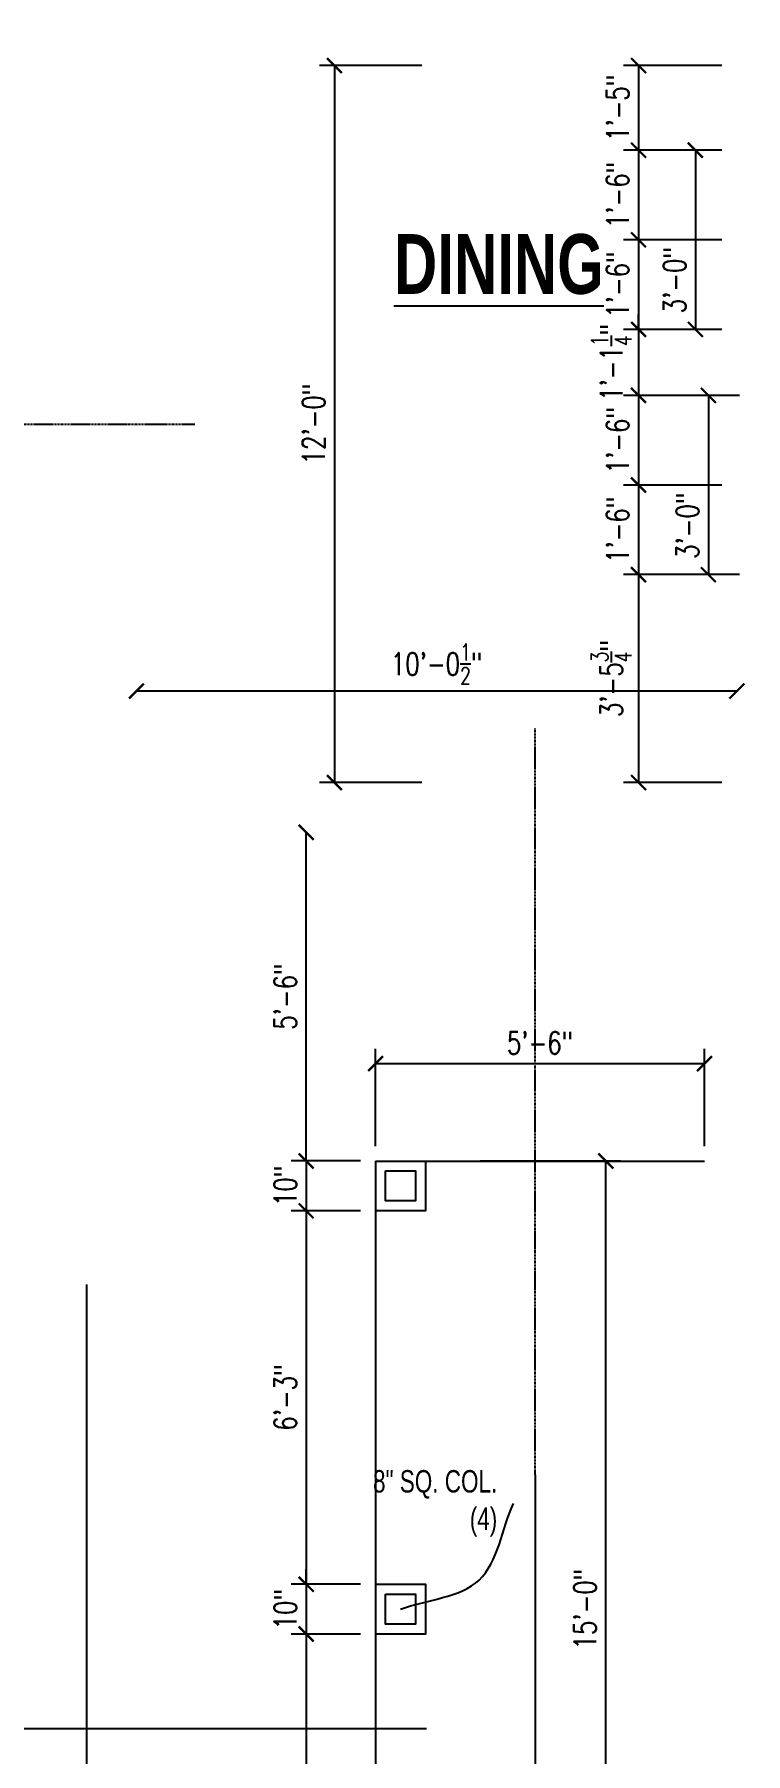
# Model space of a CAD drawing. Header units: inches. Extents: x 43 to 7578, y 1297 to 3809.
# Drawn here: x 389.5 to 532.2, y 1531.6 to 1876.9 of the extents above; entities that cross this region are included whole.
import ezdxf

# ---------------------------------------------------------------- set-up
doc = ezdxf.new("R2010")
doc.units = ezdxf.units.IN
doc.header["$LTSCALE"] = 0.5
doc.header["$MEASUREMENT"] = 0
doc.linetypes.add('CENTER2', pattern=[1.125, 0.75, -0.125, 0.125, -0.125])
doc.styles.add('Annotative', font='romans.shx', dxfattribs={"width": 0.75})
doc.styles.add('Arch-Dim', font='romans.shx', dxfattribs={"width": 0.75})
doc.dimstyles.new('Annotative', dxfattribs={"dimscale": 96, "dimtxt": 0.09375, "dimasz": 0.0625, "dimexe": 0.0625, "dimexo": 0.0625, "dimgap": 0.03125, "dimtad": 1, "dimdec": 4, "dimzin": 3, "dimdsep": 46, "dimlunit": 4, "dimtxsty": 'Arch-Dim', "dimblk": 'ARCHTICK', "dimcen": 0.09375, "dimazin": 2, "dimtfac": 0.75, "dimtdec": 4, "dimtix": 1, "dimtmove": 2, "dimatfit": 3, "dimfxl": 1, "dimtolj": 1, "dimtzin": 0, "dimarcsym": 0})
doc.dimstyles.new('Annotative$7', dxfattribs={"dimscale": 96, "dimtxt": 0.09375, "dimasz": 0.0625, "dimexe": 0.0625, "dimexo": 0.0625, "dimgap": 0.03125, "dimtad": 0, "dimdec": 4, "dimzin": 3, "dimdsep": 46, "dimlunit": 4, "dimtxsty": 'Arch-Dim', "dimblk": 'ARCHTICK', "dimcen": 0.09375, "dimazin": 2, "dimtfac": 0.75, "dimtdec": 4, "dimtix": 1, "dimtmove": 2, "dimatfit": 3, "dimfxl": 1, "dimtolj": 1, "dimtzin": 0, "dimarcsym": 0})

# ---------------------------------------------------------------- blocks, each defined once
blk = doc.blocks.new('_ArchTick')
at = {"color": 0, "linetype": 'ByBlock', "const_width": 0.15}
blk.add_lwpolyline([(-0.5, -0.5), (0.5, 0.5)], dxfattribs=at)
blk = doc.blocks.new('*D196')
at = {"color": 0, "lineweight": -2, "transparency": 16777216}
for p, q in [((236.45, 1716.62), (205.33, 1716.62)), ((208.33, 1536.62), (208.33, 1716.62)), ((468.17, 1536.62), (205.33, 1536.62))]:
    blk.add_line(p, q, dxfattribs=at)
at = {"layer": 'Defpoints', "color": 0, "transparency": 16777216}
for p in [(208.33, 1716.62), (239.45, 1716.62), (471.17, 1536.62)]:
    blk.add_point(p, dxfattribs=at)
at = {"color": 0, "lineweight": -2, "transparency": 16777216, "xscale": 3, "yscale": 3, "zscale": 3}
for p, rotation in [((208.33, 1716.62), 90), ((208.33, 1536.62), 270)]:
    blk.add_blockref('_ArchTick', p, dxfattribs=dict(at, rotation=rotation))
at = {"color": 0, "transparency": 16777216, "insert": (204.15, 1626.62), "char_height": 4.5, "attachment_point": 5, "rotation": 90, "style": 'Arch-Dim'}
blk.add_mtext('\\A1;15\'-0"', dxfattribs=at)
blk = doc.blocks.new('*D198')
at = {"color": 0, "lineweight": -2, "transparency": 16777216}
for p, q in [((399.95, 1625.82), (399.95, 1391.34)), ((489.95, 1587.63), (489.95, 1391.34)), ((399.95, 1394.34), (489.95, 1394.34))]:
    blk.add_line(p, q, dxfattribs=at)
at = {"layer": 'Defpoints', "color": 0, "transparency": 16777216}
for p in [(399.95, 1628.82), (489.95, 1590.63), (489.95, 1394.34)]:
    blk.add_point(p, dxfattribs=at)
at = {"color": 0, "lineweight": -2, "transparency": 16777216, "xscale": 3, "yscale": 3, "zscale": 3, "rotation": 180}
blk.add_blockref('_ArchTick', (399.95, 1394.34), dxfattribs=at)
at = {"color": 0, "lineweight": -2, "transparency": 16777216, "xscale": 3, "yscale": 3, "zscale": 3}
blk.add_blockref('_ArchTick', (489.95, 1394.34), dxfattribs=at)
at = {"color": 0, "transparency": 16777216, "insert": (444.95, 1398.52), "char_height": 4.5, "attachment_point": 5, "style": 'Arch-Dim'}
blk.add_mtext('\\A1;7\'-6"', dxfattribs=at)
blk = doc.blocks.new('*D199')
at = {"color": 0, "lineweight": -2, "transparency": 16777216}
for p, q in [((489.95, 1587.63), (489.95, 1391.34)), ((523.95, 1494.16), (523.95, 1391.34)), ((489.95, 1394.34), (523.95, 1394.34))]:
    blk.add_line(p, q, dxfattribs=at)
at = {"layer": 'Defpoints', "color": 0, "transparency": 16777216}
for p in [(489.95, 1590.63), (523.95, 1497.16), (523.95, 1394.34)]:
    blk.add_point(p, dxfattribs=at)
at = {"color": 0, "lineweight": -2, "transparency": 16777216, "xscale": 3, "yscale": 3, "zscale": 3, "rotation": 180}
blk.add_blockref('_ArchTick', (489.95, 1394.34), dxfattribs=at)
at = {"color": 0, "lineweight": -2, "transparency": 16777216, "xscale": 3, "yscale": 3, "zscale": 3}
blk.add_blockref('_ArchTick', (523.95, 1394.34), dxfattribs=at)
at = {"color": 0, "transparency": 16777216, "insert": (506.95, 1398.52), "char_height": 4.5, "attachment_point": 5, "style": 'Arch-Dim'}
blk.add_mtext('\\A1;2\'-10"', dxfattribs=at)
blk = doc.blocks.new('*D201')
at = {"color": 0, "lineweight": -2, "transparency": 16777216}
for p, q in [((399.95, 1622.82), (399.95, 1380.07)), ((523.95, 1494.39), (523.95, 1380.07)), ((399.95, 1383.07), (523.95, 1383.07))]:
    blk.add_line(p, q, dxfattribs=at)
at = {"layer": 'Defpoints', "color": 0, "transparency": 16777216}
for p in [(399.95, 1625.82), (523.95, 1497.39), (523.95, 1383.07)]:
    blk.add_point(p, dxfattribs=at)
at = {"color": 0, "lineweight": -2, "transparency": 16777216, "xscale": 3, "yscale": 3, "zscale": 3, "rotation": 180}
blk.add_blockref('_ArchTick', (399.95, 1383.07), dxfattribs=at)
at = {"color": 0, "lineweight": -2, "transparency": 16777216, "xscale": 3, "yscale": 3, "zscale": 3}
blk.add_blockref('_ArchTick', (523.95, 1383.07), dxfattribs=at)
at = {"color": 0, "transparency": 16777216, "insert": (461.95, 1387.25), "char_height": 4.5, "attachment_point": 5, "style": 'Arch-Dim'}
blk.add_mtext('\\A1;10\'-4"', dxfattribs=at)
blk = doc.blocks.new('*D209')
at = {"color": 0, "lineweight": -2, "transparency": 16777216}
for p, q in [((1007.95, 1759.83), (1007.95, 1369.59)), ((399.95, 1606.24), (399.95, 1369.59)), ((399.95, 1372.59), (1007.95, 1372.59))]:
    blk.add_line(p, q, dxfattribs=at)
at = {"layer": 'Defpoints', "color": 0, "transparency": 16777216}
for p in [(1007.95, 1762.83), (399.95, 1609.24), (1007.95, 1372.59)]:
    blk.add_point(p, dxfattribs=at)
at = {"color": 0, "lineweight": -2, "transparency": 16777216, "xscale": 3, "yscale": 3, "zscale": 3, "rotation": 180}
blk.add_blockref('_ArchTick', (399.95, 1372.59), dxfattribs=at)
at = {"color": 0, "lineweight": -2, "transparency": 16777216, "xscale": 3, "yscale": 3, "zscale": 3}
blk.add_blockref('_ArchTick', (1007.95, 1372.59), dxfattribs=at)
at = {"color": 0, "transparency": 16777216, "insert": (703.95, 1376.77), "char_height": 4.5, "attachment_point": 5, "style": 'Arch-Dim'}
blk.add_mtext('\\A1;50\'-8"', dxfattribs=at)
blk = doc.blocks.new('*D215')
at = {"color": 0, "lineweight": -2, "transparency": 16777216}
for p, q in [((375.63, 2204.62), (189.61, 2204.62)), ((192.61, 1536.62), (192.61, 2204.62)), ((468.17, 1536.62), (189.61, 1536.62))]:
    blk.add_line(p, q, dxfattribs=at)
at = {"layer": 'Defpoints', "color": 0, "transparency": 16777216}
for p in [(192.61, 2204.62), (378.63, 2204.62), (471.17, 1536.62)]:
    blk.add_point(p, dxfattribs=at)
at = {"color": 0, "lineweight": -2, "transparency": 16777216, "xscale": 3, "yscale": 3, "zscale": 3}
for p, rotation in [((192.61, 2204.62), 90), ((192.61, 1536.62), 270)]:
    blk.add_blockref('_ArchTick', p, dxfattribs=dict(at, rotation=rotation))
at = {"color": 0, "transparency": 16777216, "insert": (188.43, 1870.62), "char_height": 4.5, "attachment_point": 5, "rotation": 90, "style": 'Arch-Dim'}
blk.add_mtext('\\A1;55\'-8"', dxfattribs=at)
blk = doc.blocks.new('*D222')
at = {"color": 0, "lineweight": -2, "transparency": 16777216}
blk.add_line((530.45, 1745), (409.95, 1745), dxfattribs=at)
at = {"layer": 'Defpoints', "color": 0, "transparency": 16777216}
for p in [(409.95, 1745), (409.95, 1745), (530.45, 1745)]:
    blk.add_point(p, dxfattribs=at)
at = {"color": 0, "lineweight": -2, "transparency": 16777216, "xscale": 3, "yscale": 3, "zscale": 3, "rotation": 180}
blk.add_blockref('_ArchTick', (409.95, 1745), dxfattribs=at)
at = {"color": 0, "lineweight": -2, "transparency": 16777216, "xscale": 3, "yscale": 3, "zscale": 3}
blk.add_blockref('_ArchTick', (530.45, 1745), dxfattribs=at)
at = {"color": 0, "transparency": 16777216, "insert": (470.2, 1750.44), "char_height": 4.5, "attachment_point": 5, "style": 'Arch-Dim'}
blk.add_mtext('\\A1;10\'-0{\\H0.750000x;\\S1/2;}"', dxfattribs=at)
blk = doc.blocks.new('*D223')
at = {"color": 0, "lineweight": -2, "transparency": 16777216}
for p, q in [((467.2, 1870.62), (446.69, 1870.62)), ((449.69, 1870.62), (449.69, 1726.62)), ((467.2, 1726.62), (446.69, 1726.62))]:
    blk.add_line(p, q, dxfattribs=at)
at = {"layer": 'Defpoints', "color": 0, "transparency": 16777216}
for p in [(470.2, 1870.62), (449.69, 1726.62), (470.2, 1726.62)]:
    blk.add_point(p, dxfattribs=at)
at = {"color": 0, "lineweight": -2, "transparency": 16777216, "xscale": 3, "yscale": 3, "zscale": 3}
for p, rotation in [((449.69, 1870.62), 90), ((449.69, 1726.62), 270)]:
    blk.add_blockref('_ArchTick', p, dxfattribs=dict(at, rotation=rotation))
at = {"color": 0, "transparency": 16777216, "insert": (445.51, 1798.62), "char_height": 4.5, "attachment_point": 5, "rotation": 90, "style": 'Arch-Dim'}
blk.add_mtext('\\A1;12\'-0"', dxfattribs=at)
blk = doc.blocks.new('*D258')
at = {"color": 0, "lineweight": -2, "transparency": 16777216}
for p, q in [((478.95, 1650.63), (507.17, 1650.63)), ((504.17, 1470.63), (504.17, 1650.63)), ((478.95, 1470.63), (507.17, 1470.63))]:
    blk.add_line(p, q, dxfattribs=at)
at = {"layer": 'Defpoints', "color": 0, "transparency": 16777216}
for p in [(475.95, 1650.63), (504.17, 1650.63), (475.95, 1470.63)]:
    blk.add_point(p, dxfattribs=at)
at = {"color": 0, "lineweight": -2, "transparency": 16777216, "xscale": 3, "yscale": 3, "zscale": 3}
for p, rotation in [((504.17, 1650.63), 90), ((504.17, 1470.63), 270)]:
    blk.add_blockref('_ArchTick', p, dxfattribs=dict(at, rotation=rotation))
at = {"color": 0, "transparency": 16777216, "insert": (499.99, 1560.63), "char_height": 4.5, "attachment_point": 5, "rotation": 90, "style": 'Arch-Dim'}
blk.add_mtext('\\A1;15\'-0"', dxfattribs=at)
blk = doc.blocks.new('*D463')
at = {"color": 0, "lineweight": -2, "transparency": 16777216}
for p, q in [((454.95, 1650.63), (441.02, 1650.63)), ((444.02, 1650.63), (444.02, 1653.63)), ((444.02, 1650.63), (444.02, 1640.63)), ((454.95, 1640.63), (441.02, 1640.63)), ((444.02, 1640.63), (444.02, 1637.63))]:
    blk.add_line(p, q, dxfattribs=at)
at = {"layer": 'Defpoints', "color": 0, "transparency": 16777216}
for p in [(457.95, 1650.63), (444.02, 1640.63), (457.95, 1640.63)]:
    blk.add_point(p, dxfattribs=at)
at = {"color": 0, "lineweight": -2, "transparency": 16777216, "xscale": 3, "yscale": 3, "zscale": 3}
for p, rotation in [((444.02, 1650.63), 270), ((444.02, 1640.63), 90)]:
    blk.add_blockref('_ArchTick', p, dxfattribs=dict(at, rotation=rotation))
at = {"color": 0, "transparency": 16777216, "insert": (439.84, 1645.63), "char_height": 4.5, "attachment_point": 5, "rotation": 90, "style": 'Arch-Dim'}
blk.add_mtext('\\A1;10"', dxfattribs=at)
blk = doc.blocks.new('*D464')
at = {"color": 0, "lineweight": -2, "transparency": 16777216}
for p, q in [((454.95, 1640.63), (441.02, 1640.63)), ((444.02, 1640.63), (444.02, 1565.63)), ((454.95, 1565.63), (441.02, 1565.63))]:
    blk.add_line(p, q, dxfattribs=at)
at = {"layer": 'Defpoints', "color": 0, "transparency": 16777216}
for p in [(457.95, 1640.63), (444.02, 1565.63), (457.95, 1565.63)]:
    blk.add_point(p, dxfattribs=at)
at = {"color": 0, "lineweight": -2, "transparency": 16777216, "xscale": 3, "yscale": 3, "zscale": 3}
for p, rotation in [((444.02, 1640.63), 90), ((444.02, 1565.63), 270)]:
    blk.add_blockref('_ArchTick', p, dxfattribs=dict(at, rotation=rotation))
at = {"color": 0, "transparency": 16777216, "insert": (439.84, 1603.13), "char_height": 4.5, "attachment_point": 5, "rotation": 90, "style": 'Arch-Dim'}
blk.add_mtext('\\A1;6\'-3"', dxfattribs=at)
blk = doc.blocks.new('*D465')
at = {"color": 0, "lineweight": -2, "transparency": 16777216}
for p, q in [((444.02, 1565.63), (444.02, 1568.63)), ((454.95, 1565.63), (441.02, 1565.63)), ((444.02, 1565.63), (444.02, 1555.63)), ((454.95, 1555.63), (441.02, 1555.63)), ((444.02, 1555.63), (444.02, 1552.63))]:
    blk.add_line(p, q, dxfattribs=at)
at = {"layer": 'Defpoints', "color": 0, "transparency": 16777216}
for p in [(457.95, 1565.63), (444.02, 1555.63), (457.95, 1555.63)]:
    blk.add_point(p, dxfattribs=at)
at = {"color": 0, "lineweight": -2, "transparency": 16777216, "xscale": 3, "yscale": 3, "zscale": 3}
for p, rotation in [((444.02, 1565.63), 270), ((444.02, 1555.63), 90)]:
    blk.add_blockref('_ArchTick', p, dxfattribs=dict(at, rotation=rotation))
at = {"color": 0, "transparency": 16777216, "insert": (439.84, 1560.63), "char_height": 4.5, "attachment_point": 5, "rotation": 90, "style": 'Arch-Dim'}
blk.add_mtext('\\A1;10"', dxfattribs=at)
blk = doc.blocks.new('*D466')
at = {"color": 0, "lineweight": -2, "transparency": 16777216}
for p, q in [((454.95, 1555.63), (441.02, 1555.63)), ((444.02, 1555.63), (444.02, 1480.63)), ((454.95, 1480.63), (441.02, 1480.63))]:
    blk.add_line(p, q, dxfattribs=at)
at = {"layer": 'Defpoints', "color": 0, "transparency": 16777216}
for p in [(457.95, 1555.63), (444.02, 1480.63), (457.95, 1480.63)]:
    blk.add_point(p, dxfattribs=at)
at = {"color": 0, "lineweight": -2, "transparency": 16777216, "xscale": 3, "yscale": 3, "zscale": 3}
for p, rotation in [((444.02, 1555.63), 90), ((444.02, 1480.63), 270)]:
    blk.add_blockref('_ArchTick', p, dxfattribs=dict(at, rotation=rotation))
at = {"color": 0, "transparency": 16777216, "insert": (439.84, 1518.13), "char_height": 4.5, "attachment_point": 5, "rotation": 90, "style": 'Arch-Dim'}
blk.add_mtext('\\A1;6\'-3"', dxfattribs=at)
blk = doc.blocks.new('*D485')
at = {"color": 0, "lineweight": -2, "transparency": 16777216}
for p, q in [((444.02, 1650.63), (444.02, 1716.62)), ((454.95, 1650.63), (441.02, 1650.63))]:
    blk.add_line(p, q, dxfattribs=at)
at = {"layer": 'Defpoints', "color": 0, "transparency": 16777216}
for p in [(444.02, 1716.62), (444.02, 1716.62), (457.95, 1650.63)]:
    blk.add_point(p, dxfattribs=at)
at = {"color": 0, "lineweight": -2, "transparency": 16777216, "xscale": 3, "yscale": 3, "zscale": 3}
for p, rotation in [((444.02, 1716.62), 90), ((444.02, 1650.63), 270)]:
    blk.add_blockref('_ArchTick', p, dxfattribs=dict(at, rotation=rotation))
at = {"color": 0, "transparency": 16777216, "insert": (439.84, 1683.63), "char_height": 4.5, "attachment_point": 5, "rotation": 90, "style": 'Arch-Dim'}
blk.add_mtext('\\A1;5\'-6"', dxfattribs=at)
blk = doc.blocks.new('*D494')
at = {"color": 0, "lineweight": -2, "transparency": 16777216}
for p, q in [((527.45, 1870.62), (507.72, 1870.62)), ((510.72, 1870.62), (510.72, 1853.62)), ((527.45, 1853.62), (507.72, 1853.62))]:
    blk.add_line(p, q, dxfattribs=at)
at = {"layer": 'Defpoints', "color": 0, "transparency": 16777216}
for p in [(530.45, 1870.62), (510.72, 1853.62), (530.45, 1853.62)]:
    blk.add_point(p, dxfattribs=at)
at = {"color": 0, "lineweight": -2, "transparency": 16777216, "xscale": 3, "yscale": 3, "zscale": 3}
for p, rotation in [((510.72, 1870.62), 90), ((510.72, 1853.62), 270)]:
    blk.add_blockref('_ArchTick', p, dxfattribs=dict(at, rotation=rotation))
at = {"color": 0, "transparency": 16777216, "insert": (506.54, 1862.12), "char_height": 4.5, "attachment_point": 5, "rotation": 90, "style": 'Arch-Dim'}
blk.add_mtext('\\A1;1\'-5"', dxfattribs=at)
blk = doc.blocks.new('*D495')
at = {"color": 0, "lineweight": -2, "transparency": 16777216}
for p, q in [((527.45, 1853.62), (507.72, 1853.62)), ((510.72, 1853.62), (510.72, 1835.62)), ((527.45, 1835.62), (507.72, 1835.62))]:
    blk.add_line(p, q, dxfattribs=at)
at = {"layer": 'Defpoints', "color": 0, "transparency": 16777216}
for p in [(530.45, 1853.62), (510.72, 1835.62), (530.45, 1835.62)]:
    blk.add_point(p, dxfattribs=at)
at = {"color": 0, "lineweight": -2, "transparency": 16777216, "xscale": 3, "yscale": 3, "zscale": 3}
for p, rotation in [((510.72, 1853.62), 90), ((510.72, 1835.62), 270)]:
    blk.add_blockref('_ArchTick', p, dxfattribs=dict(at, rotation=rotation))
at = {"color": 0, "transparency": 16777216, "insert": (506.54, 1844.62), "char_height": 4.5, "attachment_point": 5, "rotation": 90, "style": 'Arch-Dim'}
blk.add_mtext('\\A1;1\'-6"', dxfattribs=at)
blk = doc.blocks.new('*D496')
at = {"color": 0, "lineweight": -2, "transparency": 16777216}
for p, q in [((527.45, 1835.62), (507.72, 1835.62)), ((510.72, 1835.62), (510.72, 1817.62)), ((527.45, 1817.62), (507.72, 1817.62))]:
    blk.add_line(p, q, dxfattribs=at)
at = {"layer": 'Defpoints', "color": 0, "transparency": 16777216}
for p in [(530.45, 1835.62), (510.72, 1817.62), (530.45, 1817.62)]:
    blk.add_point(p, dxfattribs=at)
at = {"color": 0, "lineweight": -2, "transparency": 16777216, "xscale": 3, "yscale": 3, "zscale": 3}
for p, rotation in [((510.72, 1835.62), 90), ((510.72, 1817.62), 270)]:
    blk.add_blockref('_ArchTick', p, dxfattribs=dict(at, rotation=rotation))
at = {"color": 0, "transparency": 16777216, "insert": (506.54, 1826.62), "char_height": 4.5, "attachment_point": 5, "rotation": 90, "style": 'Arch-Dim'}
blk.add_mtext('\\A1;1\'-6"', dxfattribs=at)
blk = doc.blocks.new('*D497')
at = {"color": 0, "lineweight": -2, "transparency": 16777216}
for p, q in [((510.72, 1817.62), (510.72, 1820.62)), ((527.45, 1817.62), (507.72, 1817.62)), ((510.72, 1817.62), (510.72, 1804.38)), ((527.45, 1804.38), (507.72, 1804.38)), ((510.72, 1804.38), (510.72, 1801.38))]:
    blk.add_line(p, q, dxfattribs=at)
at = {"layer": 'Defpoints', "color": 0, "transparency": 16777216}
for p in [(530.45, 1817.62), (510.72, 1804.38), (530.45, 1804.38)]:
    blk.add_point(p, dxfattribs=at)
at = {"color": 0, "lineweight": -2, "transparency": 16777216, "xscale": 3, "yscale": 3, "zscale": 3}
for p, rotation in [((510.72, 1817.62), 270), ((510.72, 1804.38), 90)]:
    blk.add_blockref('_ArchTick', p, dxfattribs=dict(at, rotation=rotation))
at = {"color": 0, "transparency": 16777216, "insert": (505.28, 1811), "char_height": 4.5, "attachment_point": 5, "rotation": 90, "style": 'Arch-Dim'}
blk.add_mtext('\\A1;1\'-1{\\H0.750000x;\\S1/4;}"', dxfattribs=at)
blk = doc.blocks.new('*D498')
at = {"color": 0, "lineweight": -2, "transparency": 16777216}
for p, q in [((527.45, 1804.38), (507.72, 1804.38)), ((510.72, 1804.38), (510.72, 1786.38)), ((527.45, 1786.38), (507.72, 1786.38))]:
    blk.add_line(p, q, dxfattribs=at)
at = {"layer": 'Defpoints', "color": 0, "transparency": 16777216}
for p in [(530.45, 1804.38), (510.72, 1786.38), (530.45, 1786.38)]:
    blk.add_point(p, dxfattribs=at)
at = {"color": 0, "lineweight": -2, "transparency": 16777216, "xscale": 3, "yscale": 3, "zscale": 3}
for p, rotation in [((510.72, 1804.38), 90), ((510.72, 1786.38), 270)]:
    blk.add_blockref('_ArchTick', p, dxfattribs=dict(at, rotation=rotation))
at = {"color": 0, "transparency": 16777216, "insert": (506.54, 1795.38), "char_height": 4.5, "attachment_point": 5, "rotation": 90, "style": 'Arch-Dim'}
blk.add_mtext('\\A1;1\'-6"', dxfattribs=at)
blk = doc.blocks.new('*D499')
at = {"color": 0, "lineweight": -2, "transparency": 16777216}
for p, q in [((527.45, 1786.38), (507.72, 1786.38)), ((510.72, 1786.38), (510.72, 1768.38)), ((527.45, 1768.38), (507.72, 1768.38))]:
    blk.add_line(p, q, dxfattribs=at)
at = {"layer": 'Defpoints', "color": 0, "transparency": 16777216}
for p in [(530.45, 1786.38), (510.72, 1768.38), (530.45, 1768.38)]:
    blk.add_point(p, dxfattribs=at)
at = {"color": 0, "lineweight": -2, "transparency": 16777216, "xscale": 3, "yscale": 3, "zscale": 3}
for p, rotation in [((510.72, 1786.38), 90), ((510.72, 1768.38), 270)]:
    blk.add_blockref('_ArchTick', p, dxfattribs=dict(at, rotation=rotation))
at = {"color": 0, "transparency": 16777216, "insert": (506.54, 1777.38), "char_height": 4.5, "attachment_point": 5, "rotation": 90, "style": 'Arch-Dim'}
blk.add_mtext('\\A1;1\'-6"', dxfattribs=at)
blk = doc.blocks.new('*D500')
at = {"color": 0, "lineweight": -2, "transparency": 16777216}
for p, q in [((527.45, 1768.38), (507.72, 1768.38)), ((510.72, 1768.38), (510.72, 1726.62)), ((527.45, 1726.62), (507.72, 1726.62))]:
    blk.add_line(p, q, dxfattribs=at)
at = {"layer": 'Defpoints', "color": 0, "transparency": 16777216}
for p in [(530.45, 1768.38), (510.72, 1726.62), (530.45, 1726.62)]:
    blk.add_point(p, dxfattribs=at)
at = {"color": 0, "lineweight": -2, "transparency": 16777216, "xscale": 3, "yscale": 3, "zscale": 3}
for p, rotation in [((510.72, 1768.38), 90), ((510.72, 1726.62), 270)]:
    blk.add_blockref('_ArchTick', p, dxfattribs=dict(at, rotation=rotation))
at = {"color": 0, "transparency": 16777216, "insert": (505.28, 1747.5), "char_height": 4.5, "attachment_point": 5, "rotation": 90, "style": 'Arch-Dim'}
blk.add_mtext('\\A1;3\'-5{\\H0.750000x;\\S3/4;}"', dxfattribs=at)
blk = doc.blocks.new('*D501')
at = {"color": 0, "lineweight": -2, "transparency": 16777216}
for p, q in [((527.45, 1853.62), (519.13, 1853.62)), ((522.13, 1853.62), (522.13, 1817.62)), ((527.45, 1817.62), (519.13, 1817.62))]:
    blk.add_line(p, q, dxfattribs=at)
at = {"layer": 'Defpoints', "color": 0, "transparency": 16777216}
for p in [(530.45, 1853.62), (522.13, 1817.62), (530.45, 1817.62)]:
    blk.add_point(p, dxfattribs=at)
at = {"color": 0, "lineweight": -2, "transparency": 16777216, "xscale": 3, "yscale": 3, "zscale": 3}
for p, rotation in [((522.13, 1853.62), 90), ((522.13, 1817.62), 270)]:
    blk.add_blockref('_ArchTick', p, dxfattribs=dict(at, rotation=rotation))
at = {"color": 0, "transparency": 16777216, "insert": (517.95, 1827.51), "char_height": 4.5, "attachment_point": 5, "rotation": 90, "style": 'Arch-Dim'}
blk.add_mtext('\\A1;3\'-0"', dxfattribs=at)
blk = doc.blocks.new('*D502')
at = {"color": 0, "lineweight": -2, "transparency": 16777216}
for p, q in [((530.95, 1804.38), (521.73, 1804.38)), ((524.73, 1804.38), (524.73, 1768.38)), ((530.95, 1768.38), (521.73, 1768.38))]:
    blk.add_line(p, q, dxfattribs=at)
at = {"layer": 'Defpoints', "color": 0, "transparency": 16777216}
for p in [(533.95, 1804.38), (524.73, 1768.38), (533.95, 1768.38)]:
    blk.add_point(p, dxfattribs=at)
at = {"color": 0, "lineweight": -2, "transparency": 16777216, "xscale": 3, "yscale": 3, "zscale": 3}
for p, rotation in [((524.73, 1804.38), 90), ((524.73, 1768.38), 270)]:
    blk.add_blockref('_ArchTick', p, dxfattribs=dict(at, rotation=rotation))
at = {"color": 0, "transparency": 16777216, "insert": (520.55, 1778.2), "char_height": 4.5, "attachment_point": 5, "rotation": 90, "style": 'Arch-Dim'}
blk.add_mtext('\\A1;3\'-0"', dxfattribs=at)
blk = doc.blocks.new('*D803')
at = {"color": 0, "lineweight": -2, "transparency": 16777216}
for p, q in [((457.95, 1653.63), (457.95, 1673.18)), ((523.95, 1653.63), (523.95, 1673.18)), ((457.95, 1670.18), (523.95, 1670.18))]:
    blk.add_line(p, q, dxfattribs=at)
at = {"layer": 'Defpoints', "color": 0, "transparency": 16777216}
for p in [(523.95, 1670.18), (457.95, 1650.63), (523.95, 1650.63)]:
    blk.add_point(p, dxfattribs=at)
at = {"color": 0, "lineweight": -2, "transparency": 16777216, "xscale": 3, "yscale": 3, "zscale": 3, "rotation": 180}
blk.add_blockref('_ArchTick', (457.95, 1670.18), dxfattribs=at)
at = {"color": 0, "lineweight": -2, "transparency": 16777216, "xscale": 3, "yscale": 3, "zscale": 3}
blk.add_blockref('_ArchTick', (523.95, 1670.18), dxfattribs=at)
at = {"color": 0, "transparency": 16777216, "insert": (490.95, 1674.35), "char_height": 4.5, "attachment_point": 5, "style": 'Arch-Dim'}
blk.add_mtext('\\A1;5\'-6"', dxfattribs=at)

msp = doc.modelspace()

# ---------------------------------------------------------------- linework, layer by layer
at = {"linetype": 'CENTER2'}
for p, q in [((288.17623, 1798.625), (421.70579, 1798.625)), ((489.95449, 1587.63185), (489.95449, 1737.52328))]:
    msp.add_line(p, q, dxfattribs=at)
for q in [(457.95449, 1470.625), (523.95449, 1650.625)]:
    msp.add_line((457.95449, 1650.625), q)
for points in [[(467.95449, 1650.625), (467.95449, 1640.625), (457.95449, 1640.625)], [(457.95449, 1565.625), (467.95449, 1565.625), (467.95449, 1555.625), (457.95449, 1555.625)]]:
    msp.add_lwpolyline(points)
for points in [[(459.95449, 1648.625), (465.95449, 1648.625), (465.95449, 1642.625), (459.95449, 1642.625)], [(459.95449, 1563.625), (465.95449, 1563.625), (465.95449, 1557.625), (459.95449, 1557.625)]]:
    msp.add_lwpolyline(points, close=True)

# ---------------------------------------------------------------- texts
at = {"insert": (461.63148, 1836.76923), "char_height": 12, "attachment_point": 1, "style": 'Annotative'}
msp.add_mtext_dynamic_manual_height_columns('{\\fCityBlueprint|b1|i0|c2|p2;\\LDINING}', width=13.7263247, gutter_width=22.5, heights=[0], dxfattribs=at)
at = {"insert": (482.36766, 1581.87787), "char_height": 4.5, "attachment_point": 6, "style": 'Arch-Dim'}
msp.add_mtext('\\A1;{\\fCityBlueprint|b0|i0|c2|p2;8" SQ. COL.\\P(4)}', dxfattribs=at)

# ---------------------------------------------------------------- dimensions: what is measured, and where the dimension line sits
for base, p1, p2, picture, middle in [((192.60631, 2204.625), (471.17215, 1536.625), (378.63114, 2204.625), '*D215', (188.42774, 1870.625)), ((449.68983, 1726.625), (470.20449, 1870.625), (470.20449, 1726.625), '*D223', (445.51126, 1798.625)), ((510.71672, 1853.625), (530.45449, 1870.625), (530.45449, 1853.625), '*D494', (506.53814, 1862.125)), ((510.71672, 1835.625), (530.45449, 1853.625), (530.45449, 1835.625), '*D495', (506.53814, 1844.625)), ((510.71672, 1817.625), (530.45449, 1835.625), (530.45449, 1817.625), '*D496', (506.53814, 1826.625)), ((510.71672, 1804.375), (530.45449, 1817.625), (530.45449, 1804.375), '*D497', (505.27922, 1811)), ((510.71672, 1786.375), (530.45449, 1804.375), (530.45449, 1786.375), '*D498', (506.53814, 1795.375)), ((510.71672, 1768.375), (530.45449, 1786.375), (530.45449, 1768.375), '*D499', (506.53814, 1777.375)), ((510.71672, 1726.625), (530.45449, 1768.375), (530.45449, 1726.625), '*D500', (505.27922, 1747.5)), ((208.32801, 1716.625), (471.17215, 1536.625), (239.44789, 1716.625), '*D196', (204.14944, 1626.625)), ((444.0156, 1716.625), (457.95449, 1650.625), (444.0156, 1716.625), '*D485', (439.83703, 1683.625)), ((444.0156, 1640.625), (457.95449, 1650.625), (457.95449, 1640.625), '*D463', (439.83703, 1645.625)), ((504.17288, 1650.625), (475.95449, 1470.625), (475.95449, 1650.625), '*D258', (499.9943, 1560.625)), ((444.0156, 1565.625), (457.95449, 1640.625), (457.95449, 1565.625), '*D464', (439.83703, 1603.125)), ((444.0156, 1555.625), (457.95449, 1565.625), (457.95449, 1555.625), '*D465', (439.83703, 1560.625)), ((444.0156, 1480.625), (457.95449, 1555.625), (457.95449, 1480.625), '*D466', (439.83703, 1518.125))]:
    dim = msp.add_linear_dim(base=base, p1=p1, p2=p2, angle=90, dimstyle='Annotative')
    dim.commit()
    dim.dimension.update_dxf_attribs({"geometry": picture, "text_midpoint": middle})
for base, p1, p2, picture, middle in [((522.12866, 1817.625), (530.45449, 1853.625), (530.45449, 1817.625), '*D501', (517.95009, 1827.50924)), ((524.72849, 1768.375), (533.95449, 1804.375), (533.95449, 1768.375), '*D502', (520.54992, 1778.19582))]:
    dim = msp.add_linear_dim(base=base, p1=p1, p2=p2, angle=90, dimstyle='Annotative')
    dim.commit()
    dim.dimension.update_dxf_attribs({"geometry": picture, "text_midpoint": middle, "dimtype": 160})
for base, p1, p2, picture, middle in [((1007.95449, 1372.58696), (399.95449, 1609.24361), (1007.95449, 1762.83106), '*D209', (703.95449, 1376.76553)), ((409.95449, 1744.99918), (530.45449, 1744.99918), (409.95449, 1744.99918), '*D222', (470.20449, 1750.43668)), ((523.95449, 1670.17617), (457.95449, 1650.625), (523.95449, 1650.625), '*D803', (490.95449, 1674.35474)), ((489.95449, 1394.34349), (399.95449, 1628.81926), (489.95449, 1590.63185), '*D198', (444.95449, 1398.52206)), ((523.95449, 1383.07125), (399.95449, 1625.81926), (523.95449, 1497.39441), '*D201', (461.95449, 1387.24982)), ((523.95449, 1394.34349), (489.95449, 1590.63185), (523.95449, 1497.16401), '*D199', (506.95449, 1398.52206))]:
    dim = msp.add_linear_dim(base=base, p1=p1, p2=p2, dimstyle='Annotative')
    dim.commit()
    dim.dimension.update_dxf_attribs({"geometry": picture, "text_midpoint": middle})

# ---------------------------------------------------------------- leaders
at = {"path_type": 1, "annotation_type": 0, "has_hookline": 1, "hookline_direction": 1, "text_width": 20.87204}
msp.add_leader([(462.95449, 1560.625), (478.7305, 1566.46992), (485.60778, 1581.87787)], dimstyle='Annotative$7', override={"dimscale": 0, "dimldrblk": 'Dot'}, dxfattribs=at)

doc.saveas('drawing.dxf')
